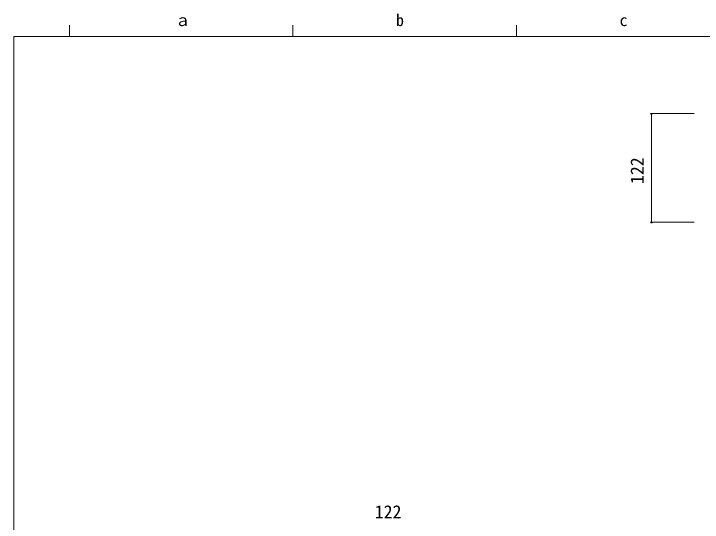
# Model space of a CAD drawing. Units: millimetres, scale not verified. Extents: x -6713 to 1917, y -1364 to 1364.
# Drawn here: x -1916 to -1145, y 795 to 1364 of the extents above; entities that cross this region are included whole.
import ezdxf
from ezdxf.enums import TextEntityAlignment as Align

# ---------------------------------------------------------------- set-up
doc = ezdxf.new("R2010")
doc.units = ezdxf.units.MM
doc.header["$LTSCALE"] = 10
for name, color, linetype, lineweight in [('0-5_A-6', 7, 'Continuous', 18), ('2-5', 7, 'Continuous', 18), ('F-4', 7, 'Continuous', 18)]:
    doc.layers.add(name, color=color, linetype=linetype, lineweight=lineweight)
doc.styles.add('ＭＳ ゴシック', font='')
doc.styles.get('ＭＳ ゴシック').set_extended_font_data('MS Gothic')

msp = doc.modelspace()

# ---------------------------------------------------------------- linework, layer by layer
at = {"layer": '0-5_A-6'}
for p, q in [((-1200.58, 1252.36), (-1202.58, 1252.36)), ((-1200.58, 1252.36), (-1202.58, 1252.36)), ((-1201.58, 1252.36), (-1153.58, 1252.36)), ((-1201.58, 1252.36), (-1153.58, 1252.36)), ((-1201.58, 1252.36), (-1201.58, 1130.72)), ((-1200.58, 1130.72), (-1202.58, 1130.72)), ((-1201.58, 1130.72), (-1153.58, 1130.72))]:
    msp.add_line(p, q, dxfattribs=at)
for centre in [(-1201.58, 1252.36), (-1201.58, 1252.36), (-1201.58, 1130.72)]:
    msp.add_arc(centre, 1, 180, 0, dxfattribs=at)
at = {"layer": 'F-4'}
for p, q in [((-1853.4, 1338.76), (-1853.4, 1351.27)), ((-1603.12, 1338.76), (-1603.12, 1351.27)), ((-1352.85, 1338.76), (-1352.85, 1351.27)), ((-1915.97, 1338.76), (1900.73, 1338.76))]:
    msp.add_line(p, q, dxfattribs=at)
msp.add_lwpolyline([(-1915.97, 1338.76), (-1915.97, -1364.21), (1900.73, -1364.21)], dxfattribs=at)

# ---------------------------------------------------------------- texts
at = {"layer": '0-5_A-6', "style": 'ＭＳ ゴシック'}
msp.add_text('122', height=14.66, rotation=90, dxfattribs=at).set_placement((-1205.86, 1173.36), align=Align.BOTTOM_LEFT)
at = {"layer": '2-5', "style": 'ＭＳ ゴシック'}
msp.add_text('122', height=14.66, dxfattribs=at).set_placement((-1511.5, 794.46), align=Align.BOTTOM_LEFT)
at = {"layer": 'F-4', "style": 'ＭＳ ゴシック'}
for s, p in [('ａ', (-1735.67, 1346.34)), ('c', (-1237.21, 1346.33))]:
    msp.add_text(s, height=13.2, dxfattribs=at).set_placement(p, align=Align.BOTTOM_LEFT)
msp.add_text('b', height=13.2, rotation=0.001, dxfattribs=at).set_placement((-1487.76, 1346.33), align=Align.BOTTOM_LEFT)

doc.saveas('drawing.dxf')
